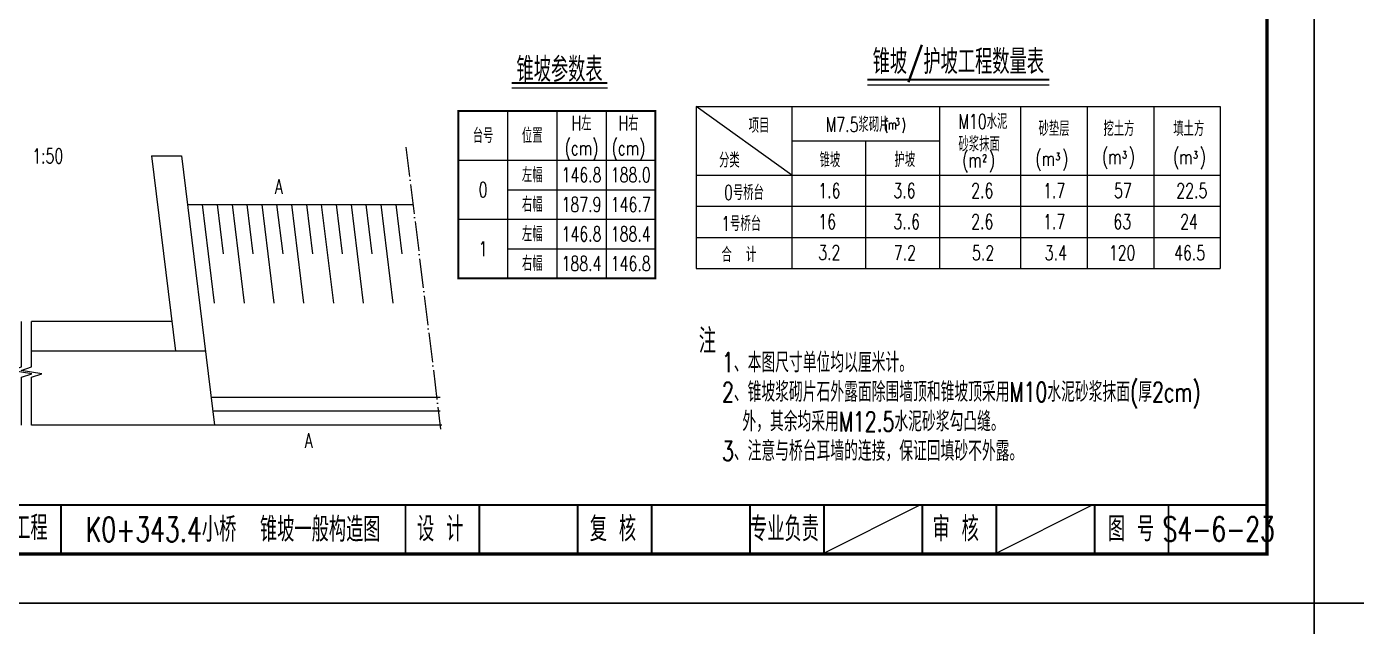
# Model space of a CAD drawing. Header units: millimetres. Extents: x -51 to 12129, y -1309 to -715.
# Drawn here: x 10607.8 to 10877.9, y -1016.4 to -894.5 of the extents above; entities that cross this region are included whole.
import ezdxf
from ezdxf.enums import TextEntityAlignment as Align

# ---------------------------------------------------------------- set-up
doc = ezdxf.new("R2010")
doc.units = ezdxf.units.MM
doc.header["$LTSCALE"] = 0.25
doc.linetypes.add('ACAD_ISO04W100', pattern=[30, 24, -3, 0, -3])
for name, color, linetype in [('lk', 1, 'Continuous'), ('中心线', 3, 'ACAD_ISO04W100'), ('图框', 7, 'Continuous'), ('尺寸标注', 2, 'Continuous'), ('文字', 7, 'Continuous'), ('文字字符', 7, 'Continuous'), ('标注', 4, 'Continuous'), ('次轮廓线', 7, 'Continuous'), ('钢筋', 6, 'Continuous')]:
    doc.layers.add(name, color=color, linetype=linetype)
doc.styles.get("Standard").update_dxf_attribs({"font": 'simplex1.shx', "width": 0.7, "bigfont": 'hztxt.shx'})
doc.styles.add('TEXT', font='simplex1.shx', dxfattribs={"width": 0.7, "bigfont": 'hztxt.shx'})

# ---------------------------------------------------------------- blocks, each defined once
blk = doc.blocks.new('123')
at = {"layer": '图框', "color": 2}
blk.add_lwpolyline([(369.33, -1011.65), (369.33, -714.65), (-50.67, -714.65), (-50.67, -1011.65)], close=True, dxfattribs=at)

msp = doc.modelspace()

# ---------------------------------------------------------------- linework, layer by layer
for p, q in [((10706.33704, -906.93884), (10725.7583, -906.93884)), ((10705.50655, -911.61169), (10705.50655, -945.61169)), ((10715.50655, -911.61169), (10715.50655, -945.61169)), ((10725.50655, -911.61169), (10725.50655, -945.61169)), ((10695.50655, -921.61169), (10735.50655, -921.61169)), ((10705.50655, -927.61169), (10735.50655, -927.61169)), ((10695.50655, -933.61169), (10735.50655, -933.61169)), ((10705.50655, -939.61169), (10735.50655, -939.61169)), ((10769.33091, -1001.65472), (10789.33091, -991.65472)), ((10804.33091, -1001.65472), (10824.33091, -991.65472))]:
    msp.add_line(p, q)
for points, const_width in [([(10859.75412, -724.65471), (10479.75412, -724.65471), (10479.75412, -1001.65471), (10859.75412, -1001.65471)], 0.7), ([(10695.50655, -911.61169), (10735.50655, -911.61169), (10735.50655, -945.61169), (10695.50655, -945.61169)], 0.4)]:
    msp.add_lwpolyline(points, close=True, dxfattribs=dict(const_width=const_width))
at = {"const_width": 0.4}
for points in [[(10706.33704, -905.93884), (10725.7583, -905.93884)], [(10479.75412, -991.65471), (10859.75412, -991.65471)], [(10754.75412, -1001.65471), (10754.75412, -991.65471)], [(10769.75412, -1001.65471), (10769.75412, -991.65471)], [(10789.75412, -1001.65471), (10789.75412, -991.65471)], [(10804.75412, -1001.65471), (10804.75412, -991.65471)], [(10824.75412, -1001.65471), (10824.75412, -991.65471)], [(10839.75412, -1001.65471), (10839.75412, -991.65471)]]:
    msp.add_lwpolyline(points, dxfattribs=at)
at = {"ltscale": 2}
for points in [[(10606.76334, -975.42969), (10606.76334, -965.73755), (10608.86334, -965.03755), (10604.66334, -964.33755), (10606.76334, -963.63755), (10606.76334, -954.42969)], [(10608.76334, -975.42969), (10608.76334, -965.73755), (10610.86334, -965.03755), (10606.66334, -964.33755), (10608.76334, -963.63755), (10608.76334, -954.42969)]]:
    msp.add_lwpolyline(points, dxfattribs=at)
at = {"layer": 'lk'}
for p, q in [((10640.44043, -930.65331), (10686.28212, -930.65331)), ((10691.77997, -969.82969), (10645.25068, -969.82969)), ((10691.77997, -972.62969), (10645.59448, -972.62969)), ((10692.12377, -975.42969), (10645.93828, -975.42969))]:
    msp.add_line(p, q, dxfattribs=at)
at = {"layer": '中心线'}
msp.add_line((10684.85143, -919.00127), (10691.8799, -976.24349), dxfattribs=at)
at = {"layer": '图框', "const_width": 0.4}
for points in [[(10614.75412, -1001.65471), (10614.75412, -991.65471)], [(10684.75412, -1001.65471), (10684.75412, -991.65471)], [(10699.75412, -1001.65471), (10699.75412, -991.65471)], [(10719.75412, -1001.65471), (10719.75412, -991.65471)], [(10734.75412, -1001.65471), (10734.75412, -991.65471)], [(10754.75412, -1001.65471), (10754.75412, -991.65471)]]:
    msp.add_lwpolyline(points, dxfattribs=at)
at = {"layer": '尺寸标注'}
for p, q in [((10643.46296, -930.65331), (10645.91865, -950.65331)), ((10646.48549, -930.65331), (10647.71333, -940.65331)), ((10649.50802, -930.65331), (10651.96371, -950.65331)), ((10652.53055, -930.65331), (10653.75839, -940.65331)), ((10655.55307, -930.65331), (10658.00877, -950.65331)), ((10658.5756, -930.65331), (10659.80345, -940.65331)), ((10661.59813, -930.65331), (10664.05382, -950.65331)), ((10664.62066, -930.65331), (10665.84851, -940.65331)), ((10667.64319, -930.65331), (10670.09888, -950.65331)), ((10670.66572, -930.65331), (10671.89357, -940.65331)), ((10673.68825, -930.65331), (10676.14394, -950.65331)), ((10676.71078, -930.65331), (10677.93863, -940.65331)), ((10679.73331, -930.65331), (10682.189, -950.65331)), ((10682.75584, -930.65331), (10683.98369, -940.65331))]:
    msp.add_line(p, q, dxfattribs=at)
at = {"layer": '文字'}
msp.add_line((10778.59587, -906.28665), (10815.51713, -906.28665), dxfattribs=at)
at = {"layer": '文字', "const_width": 0.4}
msp.add_lwpolyline([(10778.59587, -905.28665), (10815.51713, -905.28665)], dxfattribs=at)
at = {"layer": '文字'}
for points in [[(10656.48756, -924.53446, 0, 0.7, 0), (10658.47265, -924.29072, 0, 0, 0), (10660.95401, -923.98605, 0, 0, 0), (10661.5386, -928.74712, 0, 0, 0)], [(10663.53154, -981.90309, 0, 0.7, 0), (10665.51663, -981.65935, 0, 0, 0), (10667.998, -981.35468, 0, 0, 0), (10667.41341, -976.59361, 0, 0, 0)]]:
    msp.add_lwpolyline(points, format="xyseb", dxfattribs=at)
at = {"layer": '文字字符'}
for p, q in [((10763.2213, -924.68662), (10743.83204, -910.68662)), ((10763.2213, -910.68662), (10763.2213, -943.61006)), ((10793.2213, -910.68662), (10793.2213, -930.99443)), ((10809.69147, -910.68662), (10809.69147, -943.61006)), ((10823.2213, -910.68662), (10823.2213, -943.61006)), ((10836.75113, -910.68662), (10836.75113, -943.61006)), ((10763.2213, -917.68662), (10793.2213, -917.68662)), ((10778.2213, -917.68662), (10778.2213, -943.61006)), ((10793.2213, -917.68662), (10793.2213, -943.61006)), ((10743.83204, -924.68662), (10850.28096, -924.68662)), ((10743.83204, -930.99443), (10850.28096, -930.99443)), ((10743.83204, -937.30224), (10850.28096, -937.30224))]:
    msp.add_line(p, q, dxfattribs=at)
at = {"layer": '次轮廓线'}
for p, q in [((10633.17668, -920.72785), (10639.22173, -920.72785)), ((10633.17668, -920.72785), (10638.05145, -960.42969)), ((10639.22173, -920.72785), (10645.93828, -975.42969)), ((10637.31474, -954.42969), (10608.76334, -954.42969)), ((10644.09651, -960.42969), (10608.76334, -960.42969)), ((10645.93828, -975.42969), (10608.76334, -975.42969))]:
    msp.add_line(p, q, dxfattribs=at)
at = {"layer": '钢筋', "color": 1, "linetype": 'Continuous'}
for p, q in [((10743.83204, -910.68662), (10850.28096, -910.68662)), ((10743.83204, -910.68662), (10743.83204, -943.61006)), ((10850.28096, -910.68662), (10850.28096, -943.61006)), ((10743.83204, -943.61006), (10850.28096, -943.61006))]:
    msp.add_line(p, q, dxfattribs=at)

# ---------------------------------------------------------------- block references
at = {"layer": '标注'}
for p in [(10500, 0), (10920, 0), (10500, -297), (10920, -297)]:
    msp.add_blockref('123', p, dxfattribs=at)

# ---------------------------------------------------------------- texts
at = {"width": 0.7}
msp.add_text('锥坡参数表', height=5, dxfattribs=at).set_placement((10716.04783, -902.93884), align=Align.MIDDLE)
for s, height, p in [('H左', 3, (10720.50655, -914.11169)), ('H右', 3, (10730.05006, -914.11169)), ('台号', 3, (10700.50655, -916.61169)), ('位置', 3, (10710.50655, -916.61169)), ('(cm)', 3, (10720.50655, -919.11169)), ('(cm)', 3, (10730.05006, -919.11169)), ('左幅', 3, (10710.50655, -924.61169)), ('146.8', 3, (10720.50655, -924.61169)), ('188.0', 3, (10730.50655, -924.61169)), ('0', 3, (10700.50655, -927.61169)), ('右幅', 3, (10710.50655, -930.61169)), ('187.9', 3, (10720.50655, -930.61169)), ('146.7', 3, (10730.50655, -930.61169)), ('左幅', 3, (10710.50655, -936.61169)), ('146.8', 3, (10720.50655, -936.61169)), ('188.4', 3, (10730.50655, -936.61169)), ('1', 3, (10700.50655, -939.61169)), ('右幅', 3, (10710.50655, -942.61169)), ('188.4', 3, (10720.50655, -942.61169)), ('146.8', 3, (10730.50655, -942.61169)), ('专业负责', 5, (10761.74435, -996.56012)), ('审 核', 5, (10796.51815, -996.56012)), ('图 号', 5, (10832.13732, -996.56012)), ('S4-6-23', 5, (10849.95697, -996.56013))]:
    msp.add_text(s, height=height, dxfattribs=at).set_placement(p, align=Align.MIDDLE_CENTER)
msp.add_text('注', height=5, dxfattribs=at).set_placement((10746.08607, -960.84414), align=Align.CENTER)
for s, p in [('1、本图尺寸单位均以厘米计。', (10749.05591, -964.72049)), ('2、锥坡浆砌片石外露面除围墙顶和锥坡顶采用M10水泥砂浆抹面(厚2cm)', (10749.05591, -970.72049)), ('外，其余均采用M12.5水泥砂浆勾凸缝。', (10753.18903, -976.72049)), ('3、注意与桥台耳墙的连接，保证回填砂不外露。', (10749.05591, -982.72049))]:
    msp.add_text(s, height=4, dxfattribs=at).set_placement(p)
at = {"layer": '图框', "width": 0.7}
for s, p in [('佛山市禅城区南庄二桥北延线道路工程', (10582.29837, -996.34001)), ('K0+343.4小桥  锥坡一般构造图', (10649.75412, -996.65471)), ('设 计', (10691.79879, -996.56012)), ('复 核', (10726.8936, -996.56012))]:
    msp.add_text(s, height=5, dxfattribs=at).set_placement(p, align=Align.MIDDLE_CENTER)
at = {"layer": '尺寸标注', "color": 7, "insert": (10784.14216, -914.72379), "char_height": 2, "attachment_point": 5, "style": 'TEXT'}
msp.add_mtext('(m )', dxfattribs=at)
at = {"layer": '尺寸标注', "color": 7, "char_height": 1.5, "attachment_point": 5}
for s, insert in [('3', (10784.67893, -913.82966)), ('2', (10802.40011, -921.20653)), ('3', (10817.28361, -920.89607)), ('3', (10830.81344, -920.50799)), ('3', (10845.23657, -920.54681))]:
    msp.add_mtext(s, dxfattribs=dict(at, insert=insert))
at = {"layer": '文字', "width": 0.7}
for s, height, p in [('锥坡/护坡工程数量表', 5, (10797.05667, -901.6165)), ('1:50', 3, (10612.07547, -920.76277)), ('A', 3, (10658.99485, -926.94706)), ('A', 3, (10665.07043, -978.56829))]:
    msp.add_text(s, height=height, dxfattribs=at).set_placement(p, align=Align.MIDDLE_CENTER)
at = {"layer": '文字字符', "width": 0.7}
for s, p in [('项目', (10754.4652, -916.08018)), ('M7.5浆砌片', (10770.11381, -915.87039)), ('M10水泥', (10797.06326, -915.25084)), ('砂垫层', (10813.3547, -916.71957)), ('挖土方', (10826.53496, -916.71957)), ('填土方', (10840.72507, -916.71957)), ('砂浆抹面', (10797.08172, -919.84061)), ('分类', (10748.44805, -923.11037)), ('锥坡', (10768.87589, -923.08018)), ('护坡', (10784.09746, -923.0221)), ('0号桥台', (10749.47163, -929.69986)), ('1.6', (10768.60802, -929.30647)), ('3.6', (10783.86882, -929.30647)), ('2.6', (10799.66904, -929.30647)), ('1.7', (10814.2826, -929.30647)), ('57', (10828.6751, -929.30647)), ('22.5', (10841.34226, -929.30647)), ('1号桥台', (10748.8835, -936.00767)), ('16', (10768.60802, -935.61428)), ('3..6', (10783.86882, -935.61428)), ('2.6', (10799.66904, -935.61428)), ('1.7', (10814.2826, -935.61428)), ('63', (10828.55999, -935.61428)), ('24', (10842.11577, -935.61428)), ('合  计', (10748.94562, -942.31548)), ('3.2', (10768.60387, -941.85971)), ('7.2', (10783.93822, -941.92209)), ('5.2', (10799.84576, -941.92209)), ('3.4', (10814.61283, -941.92209)), ('120', (10827.62959, -941.92209)), ('46.5', (10840.89898, -941.92209))]:
    msp.add_text(s, height=3, dxfattribs=at).set_placement(p)
at = {"layer": '文字字符', "char_height": 3, "attachment_point": 5}
for insert in [(10801.16464, -922.10066), (10816.04814, -921.7902), (10829.57797, -921.40213), (10844.0011, -921.44094)]:
    msp.add_mtext('(m )', dxfattribs=dict(at, insert=insert))

doc.saveas('drawing.dxf')
